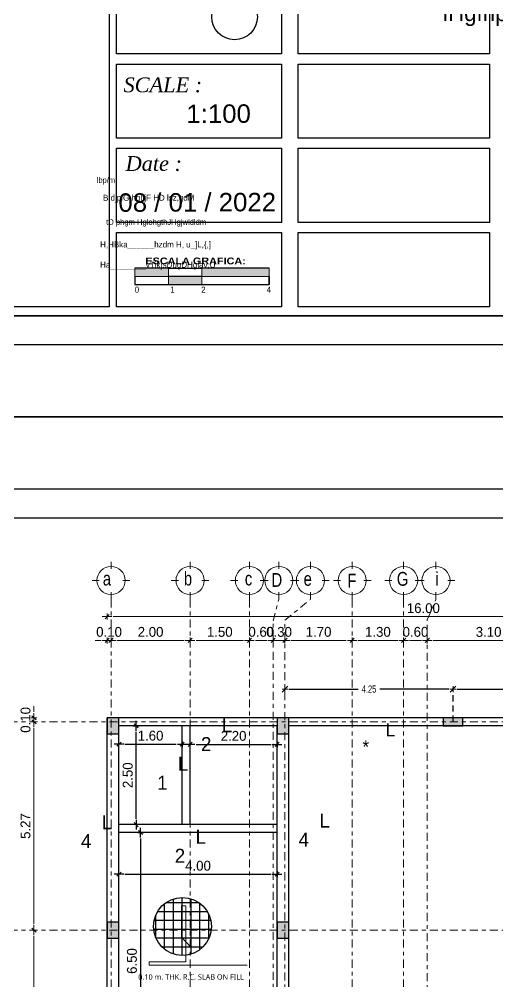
# Model space of a CAD drawing. Header units: inches. Extents: x -1583 to -1389, y -6910 to -6586.
# Drawn here: x -1455.17 to -1443.06, y -6708.65 to -6684.29 of the extents above; entities that cross this region are included whole.
import ezdxf
from ezdxf.enums import TextEntityAlignment as Align

# ---------------------------------------------------------------- set-up
doc = ezdxf.new("R2010")
doc.units = ezdxf.units.IN
doc.header["$MEASUREMENT"] = 0
for name, pattern in [('CENTERX2', [101.6, 63.5, -12.7, 12.7, -12.7]), ('DASHDOTX2', [50.8, 25.4, -12.7, 0, -12.7]), ('HIDDEN2', [4.7625, 3.175, -1.5875])]:
    doc.linetypes.add(name, pattern=pattern)
for name, color, linetype in [('1MUROS', 10, 'Continuous'), ('4', 2, 'Continuous'), ('Axsis', 8, 'CENTERX2'), ('const.line', 252, 'Continuous'), ('footing', 5, 'Continuous'), ('MAN', 2, 'Continuous'), ('pieplano', 7, 'Continuous'), ('S_FTNG', 4, 'Continuous'), ('SAGR Frame', 251, 'Continuous'), ('U-r-p', 7, 'Continuous'), ('xyz', 93, 'Continuous'), ('Zonas', 5, 'Continuous')]:
    doc.layers.add(name, color=color, linetype=linetype)
for name, color, linetype, lineweight in [('COLUMNS', 3, 'Continuous', 30), ('dim', 30, 'Continuous', 20), ('dime', 240, 'Continuous', 13), ('ejes', 134, 'Continuous', 15), ('F DIM IN', 147, 'Continuous', 5), ('led', 150, 'Continuous', 0), ('st', 41, 'Continuous', 15), ('text', 91, 'Continuous', 18), ('wall', 7, 'Continuous', 30), ('ابعاد', 52, 'Continuous', 9)]:
    doc.layers.add(name, color=color, linetype=linetype, lineweight=lineweight)
doc.styles.add('A1', font='xarb.shx')
doc.styles.add('Arch_Text_E', font='arial.ttf', dxfattribs={"height": 0.2})
doc.styles.add('ARIAL', font='arialbd.ttf', dxfattribs={"width": 0.8, "height": 500})
doc.styles.add('AX', font='xarab.shx', dxfattribs={"height": 0.12})
doc.styles.add('BB', font='l_10646.ttf')
doc.styles.add('DIM', font='xarab.shx', dxfattribs={"width": 0.8})
doc.styles.add('KARINA', font='', dxfattribs={"height": 0.5})
doc.styles.add('SOSA', font='sosa.shx')
doc.styles.get("Standard").update_dxf_attribs({"font": 'sosa.shx'})
doc.styles.add('XARAB', font='xarb.shx')
doc.styles.get('KARINA').set_extended_font_data('Arial Black')
doc.dimstyles.new('DIM-50', dxfattribs={"dimtxt": 0.25, "dimasz": 0.15, "dimexe": 0, "dimexo": 0, "dimgap": 0.05, "dimtad": 1, "dimzin": 0, "dimdsep": 46, "dimtxsty": 'SOSA', "dimblk1": 'DIM-TICK', "dimblk2": 'DIM-TICK', "dimsah": 1, "dimcen": 1, "dimse1": 1, "dimse2": 1, "dimclrd": 251, "dimclrt": 4, "dimadec": 0, "dimazin": 0, "dimtfac": 1.5, "dimtix": 1, "dimtmove": 0, "dimatfit": 0, "dimldrblk": 'DIM-TICK', "dimfxl": 1, "dimtolj": 1, "dimtzin": 0, "dimarcsym": 0})
doc.dimstyles.new('DIM3', dxfattribs={"dimtxt": 0.18, "dimasz": 0.1, "dimexe": 0.18, "dimexo": 0.3, "dimgap": 0.07, "dimtad": 0, "dimzin": 0, "dimdsep": 46, "dimtxsty": 'DIM', "dimblk1": 'e', "dimblk2": 'e', "dimsah": 1, "dimcen": 0.09, "dimdle": 0.15, "dimse1": 1, "dimse2": 1, "dimclrd": 47, "dimclrt": 3, "dimadec": 0, "dimazin": 0, "dimtfac": 1, "dimtofl": 0, "dimtmove": 2, "dimatfit": 3, "dimldrblk": 'e', "dimfxl": 1, "dimtolj": 1, "dimtzin": 0, "dimarcsym": 0})

# ---------------------------------------------------------------- blocks, each defined once
blk = doc.blocks.new('kalesh')
at = {"layer": 'SAGR Frame', "linetype": 'ByBlock', "true_color": 0xfeeab9}
h = blk.add_hatch(color=254, dxfattribs=at)
h.paths.add_polyline_path([(3952.995, 561.647), (3952.995, 561.771), (3952.477, 561.771), (3952.477, 561.647)])
h.paths.add_polyline_path([(3953.512, 561.523), (3953.512, 561.647), (3952.995, 561.647), (3952.995, 561.523)])
h.paths.add_polyline_path([(3954.548, 561.647), (3954.548, 561.771), (3953.512, 561.771), (3953.512, 561.647)])
at = {"layer": '4', "lineweight": -2}
for p, q in [((3952.995, 561.771), (3953.512, 561.771)), ((3952.477, 561.647), (3952.477, 561.523)), ((3952.477, 561.523), (3952.995, 561.523)), ((3953.512, 561.647), (3952.995, 561.647)), ((3952.995, 561.523), (3953.512, 561.523)), ((3953.512, 561.523), (3954.548, 561.523)), ((3954.548, 561.647), (3954.548, 561.523)), ((3954.548, 561.523), (3954.548, 561.647))]:
    blk.add_line(p, q, dxfattribs=at)
at = {"layer": 'const.line'}
blk.add_circle((3954.015, 565.646), 0.352, dxfattribs=at)
at = {"layer": 'Defpoints'}
blk.add_lwpolyline([(3940.958, 559.483), (3987.589, 559.483), (3987.589, 592.346), (3940.958, 592.346)], close=True, dxfattribs=at)
at = {"layer": 'led', "linetype": 'ByBlock'}
for p, q in [((3952.477, 561.771), (3952.477, 561.647)), ((3952.995, 561.647), (3952.995, 561.771)), ((3953.512, 561.771), (3953.512, 561.647)), ((3954.548, 561.647), (3954.548, 561.771)), ((3952.477, 561.647), (3952.995, 561.647)), ((3952.995, 561.647), (3952.995, 561.523)), ((3953.512, 561.647), (3954.548, 561.647)), ((3953.512, 561.523), (3953.512, 561.647))]:
    blk.add_line(p, q, dxfattribs=at)
at = {"layer": 'xyz', "ltscale": 0.2}
for p, q in [((3943.179, 591.236), (3984.813, 591.236)), ((3943.253, 590.788), (3984.887, 590.788)), ((3984.813, 561.037), (3943.179, 561.037)), ((3984.813, 560.593), (3943.179, 560.593))]:
    blk.add_line(p, q, dxfattribs=at)
for points in [[(3949.622, 566.218), (3952.085, 566.218), (3952.085, 561.178), (3949.622, 561.178)], [(3952.198, 566.218), (3954.74, 566.218), (3954.74, 565.074), (3952.198, 565.074)], [(3954.995, 566.218), (3957.941, 566.218), (3957.941, 565.074), (3954.995, 565.074)], [(3952.198, 564.919), (3954.74, 564.919), (3954.74, 563.776), (3952.198, 563.776)], [(3954.995, 564.919), (3957.941, 564.919), (3957.941, 563.776), (3954.995, 563.776)], [(3952.198, 563.621), (3954.74, 563.621), (3954.74, 562.477), (3952.198, 562.477)], [(3954.995, 563.621), (3957.941, 563.621), (3957.941, 562.477), (3954.995, 562.477)], [(3952.198, 562.322), (3954.74, 562.322), (3954.74, 561.178), (3952.198, 561.178)], [(3954.995, 562.322), (3957.941, 562.322), (3957.941, 561.178), (3954.995, 561.178)]]:
    blk.add_lwpolyline(points, close=True, dxfattribs=at)
for points in [[(3983.966, 561.038), (3943.146, 561.038)], [(3943.179, 561.037), (3984.846, 561.038)]]:
    blk.add_lwpolyline(points, dxfattribs=at)
at = {"layer": 'Zonas', "color": 5}
for p, q in [((3952.995, 561.771), (3952.477, 561.771)), ((3954.548, 561.771), (3953.512, 561.771))]:
    blk.add_line(p, q, dxfattribs=at)
at = {"layer": '1MUROS', "lineweight": -2, "style": 'Arch_Text_E'}
for s, height, p in [('1:100', 0.2843, (3953.272, 564.152)), ('08 / 01 / 2022', 0.28434, (3952.225, 562.784))]:
    blk.add_text(s, height=height, rotation=0.2258, dxfattribs=at).set_placement(p, align=Align.MIDDLE_LEFT)
at = {"layer": 'MAN', "style": 'KARINA'}
blk.add_text('ESCALA GRAFICA:', height=0.10426, dxfattribs=at).set_placement((3952.641, 561.833))
at = {"layer": 'pieplano', "ltscale": 0.01}
for s, p in [('0', (3952.477, 561.397)), ('1', (3953.024, 561.397)), ('2', (3953.5, 561.397)), ('4', (3954.509, 561.397))]:
    blk.add_text(s, height=0.0912, dxfattribs=at).set_placement(p)
at = {"layer": 'text', "color": 0, "lineweight": -3, "style": 'XARAB'}
for s, height, p in [('lbp/m', 0.0859, (3951.892, 563.088)), (' B djplG hgl:jF HD lsz,gdM  ', 0.09199, (3951.954, 562.813)), (' tD phgm HglohgthJHgjwldldm', 0.08739, (3952.005, 562.441)), ('H,HBka______hzdm H, u_]L,{,]', 0.09199, (3951.943, 562.093)), ('Ha________vTik]sDugDHglav,U', 0.09199, (3951.943, 561.78))]:
    blk.add_text(s, height=height, dxfattribs=at).set_placement(p)
at = {"layer": 'wall', "style": 'A1'}
blk.add_text('أHgfhpm ', height=0.256, dxfattribs=at).set_placement((3957.215, 565.58, -0.351))
at = {"layer": 'wall', "color": 5, "linetype": 'ByBlock', "char_height": 0.22751, "width": 4.59374, "attachment_point": 1}
for s, insert in [('{\\fBookman Old Style|b0|i1|c0|p26;\\C7;SCALE :}', (3952.304, 564.712)), ('{\\fBookman Old Style|b0|i1|c0|p26;\\C7;Date :}', (3952.336, 563.5, 1.6))]:
    blk.add_mtext(s, dxfattribs=dict(at, insert=insert))
blk = doc.blocks.new('44545')
at = {"layer": 'COLUMNS'}
h = blk.add_hatch(color=1, dxfattribs=at)
h.set_gradient(color1=(0, 255, 0), color2=(0, 77, 0), rotation=45, centered=1, one_color=1, tint=0.15, name='INVCYLINDER')
h.paths.add_polyline_path([(764585.932, 2210446.337), (764585.632, 2210446.337), (764585.632, 2210445.937), (764585.932, 2210445.937)])
h = blk.add_hatch(color=1, dxfattribs=at)
h.set_gradient(color1=(0, 255, 0), color2=(0, 77, 0), rotation=45, centered=1, one_color=1, tint=0.15, name='INVCYLINDER')
h.paths.add_polyline_path([(764590.232, 2210446.337), (764589.932, 2210446.337), (764589.932, 2210445.937), (764590.232, 2210445.937)])
h = blk.add_hatch(color=1, dxfattribs=at)
h.set_gradient(color1=(0, 255, 0), color2=(0, 77, 0), rotation=45, centered=1, one_color=1, tint=0.15, name='INVCYLINDER')
h.paths.add_polyline_path([(764585.932, 2210441.167), (764585.632, 2210441.167), (764585.632, 2210440.767), (764585.932, 2210440.767)])
h = blk.add_hatch(color=1, dxfattribs=at)
h.set_gradient(color1=(0, 255, 0), color2=(0, 77, 0), rotation=45, centered=1, one_color=1, tint=0.15, name='INVCYLINDER')
h.paths.add_polyline_path([(764590.232, 2210441.167), (764589.932, 2210441.167), (764589.932, 2210440.767), (764590.232, 2210440.767)])
at = {"layer": 'COLUMNS', "color": 3}
for points in [[(764585.932, 2210446.337), (764585.632, 2210446.337), (764585.632, 2210445.937), (764585.932, 2210445.937)], [(764590.232, 2210446.337), (764589.932, 2210446.337), (764589.932, 2210445.937), (764590.232, 2210445.937)], [(764585.932, 2210441.167), (764585.632, 2210441.167), (764585.632, 2210440.767), (764585.932, 2210440.767)], [(764590.232, 2210441.167), (764589.932, 2210441.167), (764589.932, 2210440.767), (764590.232, 2210440.767)]]:
    blk.add_lwpolyline(points, close=True, dxfattribs=at)
blk = doc.blocks.new('1215447849')
at = {"layer": 'F DIM IN', "color": 0}
for p, q in [((2873.41, -5903.636), (2873.41, -5903.456)), ((2873.114, -5903.932), (2872.934, -5903.932)), ((2873.706, -5903.932), (2873.886, -5903.932)), ((2873.41, -5904.228), (2873.41, -5904.408))]:
    blk.add_line(p, q, dxfattribs=at)
blk.add_circle((2873.41, -5903.932), 0.356, dxfattribs=at)
blk = doc.blocks.new('DIM-TICK')
for p, q in [((-0.82, 0), (0.82, 0)), ((-0.35, -0.35), (0.35, 0.35)), ((0, 0.5), (0, -0.5))]:
    blk.add_line(p, q)
blk = doc.blocks.new('*D11')
at = {"layer": 'Defpoints', "color": 0, "transparency": 16777216}
for p in [(-1797.52, -6597.133), (-1797.62, -6599.095), (-1797.52, -6599.095)]:
    blk.add_point(p, dxfattribs=at)
at = {"layer": 'dime', "color": 251, "lineweight": -2, "transparency": 16777216}
for p, q in [((-1797.77, -6597.133), (-1797.92, -6597.133)), ((-1797.62, -6597.133), (-1797.52, -6597.133)), ((-1797.37, -6597.133), (-1797.22, -6597.133))]:
    blk.add_line(p, q, dxfattribs=at)
at = {"layer": 'dime', "color": 251, "lineweight": -2, "transparency": 16777216, "xscale": 0.15, "yscale": 0.15, "zscale": 0.15}
blk.add_blockref('DIM-TICK', (-1797.62, -6597.133), dxfattribs=at)
at = {"layer": 'dime', "color": 251, "lineweight": -2, "transparency": 16777216, "xscale": 0.15, "yscale": 0.15, "zscale": 0.15, "rotation": 180}
blk.add_blockref('DIM-TICK', (-1797.52, -6597.133), dxfattribs=at)
at = {"layer": 'dime', "color": 4, "transparency": 16777216, "insert": (-1797.57, -6596.92), "char_height": 0.25, "attachment_point": 5, "style": 'SOSA'}
blk.add_mtext('\\A1;0.10', dxfattribs=at)
blk = doc.blocks.new('*D12')
at = {"layer": 'Defpoints', "color": 0, "transparency": 16777216}
for p in [(-1795.52, -6597.133), (-1795.52, -6597.381), (-1797.52, -6599.095)]:
    blk.add_point(p, dxfattribs=at)
at = {"layer": 'dime', "color": 251, "lineweight": -2, "transparency": 16777216}
blk.add_line((-1797.37, -6597.133), (-1795.67, -6597.133), dxfattribs=at)
at = {"layer": 'dime', "color": 251, "lineweight": -2, "transparency": 16777216, "xscale": 0.15, "yscale": 0.15, "zscale": 0.15, "rotation": 180}
blk.add_blockref('DIM-TICK', (-1797.52, -6597.133), dxfattribs=at)
at = {"layer": 'dime', "color": 251, "lineweight": -2, "transparency": 16777216, "xscale": 0.15, "yscale": 0.15, "zscale": 0.15}
blk.add_blockref('DIM-TICK', (-1795.52, -6597.133), dxfattribs=at)
at = {"layer": 'dime', "color": 4, "transparency": 16777216, "insert": (-1796.52, -6596.92), "char_height": 0.25, "attachment_point": 5, "style": 'SOSA'}
blk.add_mtext('\\A1;2.00', dxfattribs=at)
blk = doc.blocks.new('*D13')
at = {"layer": 'Defpoints', "color": 0, "transparency": 16777216}
for p in [(-1794.02, -6597.133), (-1794.02, -6597.334), (-1795.52, -6597.381)]:
    blk.add_point(p, dxfattribs=at)
at = {"layer": 'dime', "color": 251, "lineweight": -2, "transparency": 16777216}
blk.add_line((-1795.37, -6597.133), (-1794.17, -6597.133), dxfattribs=at)
at = {"layer": 'dime', "color": 251, "lineweight": -2, "transparency": 16777216, "xscale": 0.15, "yscale": 0.15, "zscale": 0.15, "rotation": 180}
blk.add_blockref('DIM-TICK', (-1795.52, -6597.133), dxfattribs=at)
at = {"layer": 'dime', "color": 251, "lineweight": -2, "transparency": 16777216, "xscale": 0.15, "yscale": 0.15, "zscale": 0.15}
blk.add_blockref('DIM-TICK', (-1794.02, -6597.133), dxfattribs=at)
at = {"layer": 'dime', "color": 4, "transparency": 16777216, "insert": (-1794.77, -6596.92), "char_height": 0.25, "attachment_point": 5, "style": 'SOSA'}
blk.add_mtext('\\A1;1.50', dxfattribs=at)
blk = doc.blocks.new('*D14')
at = {"layer": 'Defpoints', "color": 0, "transparency": 16777216}
for p in [(-1794.02, -6597.334), (-1793.42, -6597.133), (-1793.42, -6597.653)]:
    blk.add_point(p, dxfattribs=at)
at = {"layer": 'dime', "color": 251, "lineweight": -2, "transparency": 16777216}
blk.add_line((-1793.87, -6597.133), (-1793.57, -6597.133), dxfattribs=at)
at = {"layer": 'dime', "color": 251, "lineweight": -2, "transparency": 16777216, "xscale": 0.15, "yscale": 0.15, "zscale": 0.15, "rotation": 180}
blk.add_blockref('DIM-TICK', (-1794.02, -6597.133), dxfattribs=at)
at = {"layer": 'dime', "color": 251, "lineweight": -2, "transparency": 16777216, "xscale": 0.15, "yscale": 0.15, "zscale": 0.15}
blk.add_blockref('DIM-TICK', (-1793.42, -6597.133), dxfattribs=at)
at = {"layer": 'dime', "color": 4, "transparency": 16777216, "insert": (-1793.72, -6596.919), "char_height": 0.25, "attachment_point": 5, "style": 'SOSA'}
blk.add_mtext('\\A1;0.60', dxfattribs=at)
blk = doc.blocks.new('*D15')
at = {"layer": 'Defpoints', "color": 0, "transparency": 16777216}
for p in [(-1793.12, -6597.133), (-1793.42, -6597.653), (-1793.12, -6597.633)]:
    blk.add_point(p, dxfattribs=at)
at = {"layer": 'dime', "color": 251, "lineweight": -2, "transparency": 16777216}
for p, q in [((-1793.57, -6597.133), (-1793.72, -6597.133)), ((-1793.42, -6597.133), (-1793.12, -6597.133)), ((-1792.97, -6597.133), (-1792.82, -6597.133))]:
    blk.add_line(p, q, dxfattribs=at)
at = {"layer": 'dime', "color": 251, "lineweight": -2, "transparency": 16777216, "xscale": 0.15, "yscale": 0.15, "zscale": 0.15}
blk.add_blockref('DIM-TICK', (-1793.42, -6597.133), dxfattribs=at)
at = {"layer": 'dime', "color": 251, "lineweight": -2, "transparency": 16777216, "xscale": 0.15, "yscale": 0.15, "zscale": 0.15, "rotation": 180}
blk.add_blockref('DIM-TICK', (-1793.12, -6597.133), dxfattribs=at)
at = {"layer": 'dime', "color": 4, "transparency": 16777216, "insert": (-1793.27, -6596.92), "char_height": 0.25, "attachment_point": 5, "style": 'SOSA'}
blk.add_mtext('\\A1;0.30', dxfattribs=at)
blk = doc.blocks.new('*D16')
at = {"layer": 'Defpoints', "color": 0, "transparency": 16777216}
for p in [(-1791.42, -6597.133), (-1793.12, -6597.633), (-1791.42, -6597.665)]:
    blk.add_point(p, dxfattribs=at)
at = {"layer": 'dime', "color": 251, "lineweight": -2, "transparency": 16777216}
blk.add_line((-1792.97, -6597.133), (-1791.57, -6597.133), dxfattribs=at)
at = {"layer": 'dime', "color": 251, "lineweight": -2, "transparency": 16777216, "xscale": 0.15, "yscale": 0.15, "zscale": 0.15, "rotation": 180}
blk.add_blockref('DIM-TICK', (-1793.12, -6597.133), dxfattribs=at)
at = {"layer": 'dime', "color": 251, "lineweight": -2, "transparency": 16777216, "xscale": 0.15, "yscale": 0.15, "zscale": 0.15}
blk.add_blockref('DIM-TICK', (-1791.42, -6597.133), dxfattribs=at)
at = {"layer": 'dime', "color": 4, "transparency": 16777216, "insert": (-1792.27, -6596.919), "char_height": 0.25, "attachment_point": 5, "style": 'SOSA'}
blk.add_mtext('\\A1;1.70', dxfattribs=at)
blk = doc.blocks.new('*D17')
at = {"layer": 'Defpoints', "color": 0, "transparency": 16777216}
for p in [(-1790.12, -6597.133), (-1791.42, -6597.665), (-1790.12, -6597.656)]:
    blk.add_point(p, dxfattribs=at)
at = {"layer": 'dime', "color": 251, "lineweight": -2, "transparency": 16777216}
blk.add_line((-1791.27, -6597.133), (-1790.27, -6597.133), dxfattribs=at)
at = {"layer": 'dime', "color": 251, "lineweight": -2, "transparency": 16777216, "xscale": 0.15, "yscale": 0.15, "zscale": 0.15, "rotation": 180}
blk.add_blockref('DIM-TICK', (-1791.42, -6597.133), dxfattribs=at)
at = {"layer": 'dime', "color": 251, "lineweight": -2, "transparency": 16777216, "xscale": 0.15, "yscale": 0.15, "zscale": 0.15}
blk.add_blockref('DIM-TICK', (-1790.12, -6597.133), dxfattribs=at)
at = {"layer": 'dime', "color": 4, "transparency": 16777216, "insert": (-1790.77, -6596.92), "char_height": 0.25, "attachment_point": 5, "style": 'SOSA'}
blk.add_mtext('\\A1;1.30', dxfattribs=at)
blk = doc.blocks.new('*D18')
at = {"layer": 'Defpoints', "color": 0, "transparency": 16777216}
for p in [(-1789.52, -6597.133), (-1790.12, -6597.656), (-1789.52, -6597.656)]:
    blk.add_point(p, dxfattribs=at)
at = {"layer": 'dime', "color": 251, "lineweight": -2, "transparency": 16777216}
blk.add_line((-1789.97, -6597.133), (-1789.67, -6597.133), dxfattribs=at)
at = {"layer": 'dime', "color": 251, "lineweight": -2, "transparency": 16777216, "xscale": 0.15, "yscale": 0.15, "zscale": 0.15, "rotation": 180}
blk.add_blockref('DIM-TICK', (-1790.12, -6597.133), dxfattribs=at)
at = {"layer": 'dime', "color": 251, "lineweight": -2, "transparency": 16777216, "xscale": 0.15, "yscale": 0.15, "zscale": 0.15}
blk.add_blockref('DIM-TICK', (-1789.52, -6597.133), dxfattribs=at)
at = {"layer": 'dime', "color": 4, "transparency": 16777216, "insert": (-1789.82, -6596.919), "char_height": 0.25, "attachment_point": 5, "style": 'SOSA'}
blk.add_mtext('\\A1;0.60', dxfattribs=at)
blk = doc.blocks.new('*D19')
at = {"layer": 'Defpoints', "color": 0, "transparency": 16777216}
for p in [(-1786.42, -6597.133), (-1786.42, -6597.476), (-1789.52, -6597.656)]:
    blk.add_point(p, dxfattribs=at)
at = {"layer": 'dime', "color": 251, "lineweight": -2, "transparency": 16777216}
blk.add_line((-1789.37, -6597.133), (-1786.57, -6597.133), dxfattribs=at)
at = {"layer": 'dime', "color": 251, "lineweight": -2, "transparency": 16777216, "xscale": 0.15, "yscale": 0.15, "zscale": 0.15, "rotation": 180}
blk.add_blockref('DIM-TICK', (-1789.52, -6597.133), dxfattribs=at)
at = {"layer": 'dime', "color": 251, "lineweight": -2, "transparency": 16777216, "xscale": 0.15, "yscale": 0.15, "zscale": 0.15}
blk.add_blockref('DIM-TICK', (-1786.42, -6597.133), dxfattribs=at)
at = {"layer": 'dime', "color": 4, "transparency": 16777216, "insert": (-1787.97, -6596.92), "char_height": 0.25, "attachment_point": 5, "style": 'SOSA'}
blk.add_mtext('\\A1;3.10', dxfattribs=at)
blk = doc.blocks.new('*D23')
at = {"layer": 'Defpoints', "color": 0, "transparency": 16777216}
for p in [(-1781.62, -6596.532), (-1797.62, -6599.095), (-1781.62, -6621.495)]:
    blk.add_point(p, dxfattribs=at)
at = {"layer": 'dime', "color": 251, "lineweight": -2, "transparency": 16777216}
blk.add_line((-1797.47, -6596.532), (-1781.77, -6596.532), dxfattribs=at)
at = {"layer": 'dime', "color": 251, "lineweight": -2, "transparency": 16777216, "xscale": 0.15, "yscale": 0.15, "zscale": 0.15, "rotation": 180}
blk.add_blockref('DIM-TICK', (-1797.62, -6596.532), dxfattribs=at)
at = {"layer": 'dime', "color": 251, "lineweight": -2, "transparency": 16777216, "xscale": 0.15, "yscale": 0.15, "zscale": 0.15}
blk.add_blockref('DIM-TICK', (-1781.62, -6596.532), dxfattribs=at)
at = {"layer": 'dime', "color": 4, "transparency": 16777216, "insert": (-1789.62, -6596.319), "char_height": 0.25, "attachment_point": 5, "style": 'SOSA'}
blk.add_mtext('\\A1;16.00', dxfattribs=at)
blk = doc.blocks.new('*D24')
at = {"layer": 'Defpoints', "color": 0, "transparency": 16777216}
for p in [(-1799.469, -6599.195), (-1797.62, -6599.095), (-1797.62, -6599.195)]:
    blk.add_point(p, dxfattribs=at)
at = {"layer": 'dime', "color": 251, "lineweight": -2, "transparency": 16777216}
for p, q in [((-1799.469, -6598.945), (-1799.469, -6598.795)), ((-1799.469, -6599.095), (-1799.469, -6599.195)), ((-1799.469, -6599.345), (-1799.469, -6599.495))]:
    blk.add_line(p, q, dxfattribs=at)
at = {"layer": 'dime', "color": 251, "lineweight": -2, "transparency": 16777216, "xscale": 0.15, "yscale": 0.15, "zscale": 0.15}
for p, rotation in [((-1799.469, -6599.095), 270), ((-1799.469, -6599.195), 90)]:
    blk.add_blockref('DIM-TICK', p, dxfattribs=dict(at, rotation=rotation))
at = {"layer": 'dime', "color": 4, "transparency": 16777216, "insert": (-1799.682, -6599.145), "char_height": 0.25, "attachment_point": 5, "rotation": 90, "style": 'SOSA'}
blk.add_mtext('\\A1;0.10', dxfattribs=at)
blk = doc.blocks.new('*D25')
at = {"layer": 'Defpoints', "color": 0, "transparency": 16777216}
for p in [(-1797.62, -6599.195), (-1799.469, -6604.465), (-1799.362, -6604.465)]:
    blk.add_point(p, dxfattribs=at)
at = {"layer": 'dime', "color": 251, "lineweight": -2, "transparency": 16777216}
blk.add_line((-1799.469, -6599.345), (-1799.469, -6604.315), dxfattribs=at)
at = {"layer": 'dime', "color": 251, "lineweight": -2, "transparency": 16777216, "xscale": 0.15, "yscale": 0.15, "zscale": 0.15}
for p, rotation in [((-1799.469, -6599.195), 90), ((-1799.469, -6604.465), 270)]:
    blk.add_blockref('DIM-TICK', p, dxfattribs=dict(at, rotation=rotation))
at = {"layer": 'dime', "color": 4, "transparency": 16777216, "insert": (-1799.683, -6601.83), "char_height": 0.25, "attachment_point": 5, "rotation": 90, "style": 'SOSA'}
blk.add_mtext('\\A1;5.27', dxfattribs=at)
blk = doc.blocks.new('*D26')
at = {"layer": 'Defpoints', "color": 0, "transparency": 16777216}
for p in [(-1799.362, -6604.465), (-1799.469, -6608.695), (-1799.331, -6608.695)]:
    blk.add_point(p, dxfattribs=at)
at = {"layer": 'dime', "color": 251, "lineweight": -2, "transparency": 16777216}
blk.add_line((-1799.469, -6604.615), (-1799.469, -6608.545), dxfattribs=at)
at = {"layer": 'dime', "color": 251, "lineweight": -2, "transparency": 16777216, "xscale": 0.15, "yscale": 0.15, "zscale": 0.15}
for p, rotation in [((-1799.469, -6604.465), 90), ((-1799.469, -6608.695), 270)]:
    blk.add_blockref('DIM-TICK', p, dxfattribs=dict(at, rotation=rotation))
at = {"layer": 'dime', "color": 4, "transparency": 16777216, "insert": (-1799.682, -6606.58), "char_height": 0.25, "attachment_point": 5, "rotation": 90, "style": 'SOSA'}
blk.add_mtext('\\A1;4.23', dxfattribs=at)
blk = doc.blocks.new('*D38')
at = {"layer": 'Defpoints', "color": 0, "transparency": 16777216}
for p in [(-1800.434, -6599.095), (-1797.62, -6599.095), (-1797.62, -6629.095)]:
    blk.add_point(p, dxfattribs=at)
at = {"layer": 'dime', "color": 251, "lineweight": -2, "transparency": 16777216}
blk.add_line((-1800.434, -6628.945), (-1800.434, -6599.245), dxfattribs=at)
at = {"layer": 'dime', "color": 251, "lineweight": -2, "transparency": 16777216, "xscale": 0.15, "yscale": 0.15, "zscale": 0.15}
for p, rotation in [((-1800.434, -6599.095), 90), ((-1800.434, -6629.095), 270)]:
    blk.add_blockref('DIM-TICK', p, dxfattribs=dict(at, rotation=rotation))
at = {"layer": 'dime', "color": 4, "transparency": 16777216, "insert": (-1800.648, -6614.095), "char_height": 0.25, "attachment_point": 5, "rotation": 90, "style": 'SOSA'}
blk.add_mtext('\\A1;30.00', dxfattribs=at)
blk = doc.blocks.new('*D64')
at = {"layer": 'Defpoints', "color": 0, "transparency": 16777216}
for p in [(-1793.02, -6599.095), (-1780.225, -6599.195), (-1778.948, -6599.095)]:
    blk.add_point(p, dxfattribs=at)
at = {"layer": 'dime', "color": 251, "lineweight": -2, "transparency": 16777216}
for p, q in [((-1778.948, -6598.945), (-1778.948, -6598.795)), ((-1778.948, -6599.195), (-1778.948, -6599.095)), ((-1778.948, -6599.345), (-1778.948, -6599.495))]:
    blk.add_line(p, q, dxfattribs=at)
at = {"layer": 'dime', "color": 251, "lineweight": -2, "transparency": 16777216, "xscale": 0.15, "yscale": 0.15, "zscale": 0.15}
for p, rotation in [((-1778.948, -6599.095), 270), ((-1778.948, -6599.195), 90)]:
    blk.add_blockref('DIM-TICK', p, dxfattribs=dict(at, rotation=rotation))
at = {"layer": 'dime', "color": 4, "transparency": 16777216, "insert": (-1779.161, -6599.145), "char_height": 0.25, "attachment_point": 5, "rotation": 90, "style": 'SOSA'}
blk.add_mtext('\\A1;0.10', dxfattribs=at)
blk = doc.blocks.new('*D65')
at = {"layer": 'Defpoints', "color": 0, "transparency": 16777216}
for p in [(-1793.02, -6599.095), (-1793.02, -6629.095), (-1778.535, -6629.095)]:
    blk.add_point(p, dxfattribs=at)
at = {"layer": 'dime', "color": 251, "lineweight": -2, "transparency": 16777216}
blk.add_line((-1778.535, -6599.245), (-1778.535, -6628.945), dxfattribs=at)
at = {"layer": 'dime', "color": 251, "lineweight": -2, "transparency": 16777216, "xscale": 0.15, "yscale": 0.15, "zscale": 0.15}
for p, rotation in [((-1778.535, -6599.095), 90), ((-1778.535, -6629.095), 270)]:
    blk.add_blockref('DIM-TICK', p, dxfattribs=dict(at, rotation=rotation))
at = {"layer": 'dime', "color": 4, "transparency": 16777216, "insert": (-1778.749, -6614.095), "char_height": 0.25, "attachment_point": 5, "rotation": 90, "style": 'SOSA'}
blk.add_mtext('\\A1;30.00', dxfattribs=at)
blk = doc.blocks.new('d')
at = {"layer": 'ابعاد'}
for p, q in [((128.6, -15.46), (127.1, -16.96)), ((128.6, -16.21), (127.1, -16.21)), ((127.85, -15.46), (127.85, -16.96))]:
    blk.add_line(p, q, dxfattribs=at)
blk = doc.blocks.new('e')
at = {"layer": 'ابعاد'}
blk.add_blockref('d', (-127.85, 16.21), dxfattribs=at)
blk = doc.blocks.new('*D234')
at = {"layer": 'Defpoints', "color": 0, "transparency": 16777216}
for p in [(-1448.444, -6701.242), (-1448.444, -6701.284), (-1444.194, -6701.21)]:
    blk.add_point(p, dxfattribs=at)
at = {"layer": 'dime', "color": 47, "lineweight": -2, "transparency": 16777216}
for p, q in [((-1448.344, -6701.242), (-1446.594, -6701.242)), ((-1444.294, -6701.242), (-1446.043, -6701.242))]:
    blk.add_line(p, q, dxfattribs=at)
at = {"layer": 'dime', "color": 47, "lineweight": -2, "transparency": 16777216, "xscale": 0.1, "yscale": 0.1, "zscale": 0.1, "rotation": 180}
blk.add_blockref('e', (-1448.444, -6701.242), dxfattribs=at)
at = {"layer": 'dime', "color": 47, "lineweight": -2, "transparency": 16777216, "xscale": 0.1, "yscale": 0.1, "zscale": 0.1}
blk.add_blockref('e', (-1444.194, -6701.242), dxfattribs=at)
at = {"layer": 'dime', "color": 3, "transparency": 16777216, "insert": (-1446.319, -6701.242), "char_height": 0.18, "attachment_point": 5, "style": 'DIM'}
blk.add_mtext('\\A1;4.25', dxfattribs=at)
blk = doc.blocks.new('*D235')
at = {"layer": 'Defpoints', "color": 0, "transparency": 16777216}
for p in [(-1439.944, -6701.242), (-1444.194, -6701.64), (-1439.944, -6701.64)]:
    blk.add_point(p, dxfattribs=at)
at = {"layer": 'dime', "color": 47, "lineweight": -2, "transparency": 16777216}
for p, q in [((-1444.094, -6701.242), (-1442.344, -6701.242)), ((-1440.044, -6701.242), (-1441.793, -6701.242))]:
    blk.add_line(p, q, dxfattribs=at)
at = {"layer": 'dime', "color": 47, "lineweight": -2, "transparency": 16777216, "xscale": 0.1, "yscale": 0.1, "zscale": 0.1, "rotation": 180}
blk.add_blockref('e', (-1444.194, -6701.242), dxfattribs=at)
at = {"layer": 'dime', "color": 47, "lineweight": -2, "transparency": 16777216, "xscale": 0.1, "yscale": 0.1, "zscale": 0.1}
blk.add_blockref('e', (-1439.944, -6701.242), dxfattribs=at)
at = {"layer": 'dime', "color": 3, "transparency": 16777216, "insert": (-1442.069, -6701.242), "char_height": 0.18, "attachment_point": 5, "style": 'DIM'}
blk.add_mtext('\\A1;4.25', dxfattribs=at)
blk = doc.blocks.new('U-r-p')
at = {"layer": 'U-r-p', "color": 4, "style": 'AX', "flags": 4}
for tag, p, height in [('R', (0.136, 0.205), 0.23), ('1', (-0.318, -0.04), 0.192)]:
    blk.add_attdef(tag, p, '', height=height, dxfattribs=at)
blk = doc.blocks.new('R')
at = {"layer": 'text', "style": 'AX', "flags": 4}
for tag, p in [('25', (-1.194, -0.127)), (';', (-0.574, -0.287))]:
    blk.add_attdef(tag, p, '', height=0.14, dxfattribs=at)
blk = doc.blocks.new('*D323')
at = {"layer": 'Defpoints', "color": 0, "transparency": 16777216}
for p in [(-1452.644, -6702.171), (-1451.044, -6702.171), (-1451.044, -6702.635)]:
    blk.add_point(p, dxfattribs=at)
at = {"layer": 'footing', "color": 251, "lineweight": -2, "transparency": 16777216}
blk.add_line((-1452.494, -6702.635), (-1451.194, -6702.635), dxfattribs=at)
at = {"layer": 'footing', "color": 251, "lineweight": -2, "transparency": 16777216, "xscale": 0.15, "yscale": 0.15, "zscale": 0.15, "rotation": 180}
blk.add_blockref('DIM-TICK', (-1452.644, -6702.635), dxfattribs=at)
at = {"layer": 'footing', "color": 251, "lineweight": -2, "transparency": 16777216, "xscale": 0.15, "yscale": 0.15, "zscale": 0.15}
blk.add_blockref('DIM-TICK', (-1451.044, -6702.635), dxfattribs=at)
at = {"layer": 'footing', "color": 4, "transparency": 16777216, "insert": (-1451.844, -6702.421), "char_height": 0.25, "attachment_point": 5, "style": 'SOSA'}
blk.add_mtext('\\A1;1.60', dxfattribs=at)
blk = doc.blocks.new('*D324')
at = {"layer": 'Defpoints', "color": 0, "transparency": 16777216}
for p in [(-1450.844, -6702.171), (-1448.644, -6702.171), (-1448.644, -6702.641)]:
    blk.add_point(p, dxfattribs=at)
at = {"layer": 'footing', "color": 251, "lineweight": -2, "transparency": 16777216}
blk.add_line((-1450.694, -6702.641), (-1448.794, -6702.641), dxfattribs=at)
at = {"layer": 'footing', "color": 251, "lineweight": -2, "transparency": 16777216, "xscale": 0.15, "yscale": 0.15, "zscale": 0.15, "rotation": 180}
blk.add_blockref('DIM-TICK', (-1450.844, -6702.641), dxfattribs=at)
at = {"layer": 'footing', "color": 251, "lineweight": -2, "transparency": 16777216, "xscale": 0.15, "yscale": 0.15, "zscale": 0.15}
blk.add_blockref('DIM-TICK', (-1448.644, -6702.641), dxfattribs=at)
at = {"layer": 'footing', "color": 4, "transparency": 16777216, "insert": (-1449.744, -6702.427), "char_height": 0.25, "attachment_point": 5, "style": 'SOSA'}
blk.add_mtext('\\A1;2.20', dxfattribs=at)
blk = doc.blocks.new('*D325')
at = {"layer": 'Defpoints', "color": 0, "transparency": 16777216}
for p in [(-1452.644, -6702.171), (-1452.208, -6702.171), (-1452.644, -6704.671)]:
    blk.add_point(p, dxfattribs=at)
at = {"layer": 'footing', "color": 251, "lineweight": -2, "transparency": 16777216}
blk.add_line((-1452.208, -6704.521), (-1452.208, -6702.321), dxfattribs=at)
at = {"layer": 'footing', "color": 251, "lineweight": -2, "transparency": 16777216, "xscale": 0.15, "yscale": 0.15, "zscale": 0.15}
for p, rotation in [((-1452.208, -6702.171), 90), ((-1452.208, -6704.671), 270)]:
    blk.add_blockref('DIM-TICK', p, dxfattribs=dict(at, rotation=rotation))
at = {"layer": 'footing', "color": 4, "transparency": 16777216, "insert": (-1452.421, -6703.421), "char_height": 0.25, "attachment_point": 5, "rotation": 90, "style": 'SOSA'}
blk.add_mtext('\\A1;2.50', dxfattribs=at)
blk = doc.blocks.new('*D326')
at = {"layer": 'Defpoints', "color": 0, "transparency": 16777216}
for p in [(-1452.644, -6704.871), (-1452.644, -6711.371), (-1452.101, -6711.371)]:
    blk.add_point(p, dxfattribs=at)
at = {"layer": 'footing', "color": 251, "lineweight": -2, "transparency": 16777216}
blk.add_line((-1452.101, -6705.021), (-1452.101, -6711.221), dxfattribs=at)
at = {"layer": 'footing', "color": 251, "lineweight": -2, "transparency": 16777216, "xscale": 0.15, "yscale": 0.15, "zscale": 0.15}
for p, rotation in [((-1452.101, -6704.871), 90), ((-1452.101, -6711.371), 270)]:
    blk.add_blockref('DIM-TICK', p, dxfattribs=dict(at, rotation=rotation))
at = {"layer": 'footing', "color": 4, "transparency": 16777216, "insert": (-1452.315, -6708.121), "char_height": 0.25, "attachment_point": 5, "rotation": 90, "style": 'SOSA'}
blk.add_mtext('\\A1;6.50', dxfattribs=at)
blk = doc.blocks.new('*D327')
at = {"layer": 'Defpoints', "color": 0, "transparency": 16777216}
for p in [(-1452.644, -6704.871), (-1448.644, -6704.871), (-1448.644, -6705.922)]:
    blk.add_point(p, dxfattribs=at)
at = {"layer": 'footing', "color": 251, "lineweight": -2, "transparency": 16777216}
blk.add_line((-1452.494, -6705.922), (-1448.794, -6705.922), dxfattribs=at)
at = {"layer": 'footing', "color": 251, "lineweight": -2, "transparency": 16777216, "xscale": 0.15, "yscale": 0.15, "zscale": 0.15, "rotation": 180}
blk.add_blockref('DIM-TICK', (-1452.644, -6705.922), dxfattribs=at)
at = {"layer": 'footing', "color": 251, "lineweight": -2, "transparency": 16777216, "xscale": 0.15, "yscale": 0.15, "zscale": 0.15}
blk.add_blockref('DIM-TICK', (-1448.644, -6705.922), dxfattribs=at)
at = {"layer": 'footing', "color": 4, "transparency": 16777216, "insert": (-1450.644, -6705.712), "char_height": 0.25, "attachment_point": 5, "style": 'SOSA'}
blk.add_mtext('\\A1;4.00', dxfattribs=at)
blk = doc.blocks.new('25698555')
at = {"layer": 'Axsis', "color": 251, "linetype": 'DASHDOTX2', "lineweight": 5, "ltscale": 0.008, "true_color": 0x636466}
for p, q in [((-1797.52, -6596.095), (-1797.52, -6632.095)), ((-1795.52, -6596.095), (-1795.52, -6632.095)), ((-1794.02, -6596.095), (-1794.02, -6632.095)), ((-1791.42, -6596.095), (-1791.42, -6632.095)), ((-1790.12, -6596.095), (-1790.12, -6632.095)), ((-1778.62, -6599.195), (-1800.62, -6599.195)), ((-1778.62, -6604.465), (-1800.62, -6604.465))]:
    blk.add_line(p, q, dxfattribs=at)
for points in [[(-1793.275, -6632.095), (-1793.42, -6631.551), (-1793.42, -6596.639), (-1793.275, -6596.095)], [(-1792.477, -6632.095), (-1793.12, -6631.563), (-1793.12, -6596.626), (-1792.477, -6596.095)], [(-1789.301, -6632.095), (-1789.52, -6631.579), (-1789.52, -6596.611), (-1789.301, -6596.095)]]:
    blk.add_lwpolyline(points, dxfattribs=at)
at = {"layer": 'wall', "color": 116, "true_color": 0x136734}
for p in [(-4670.93, -691.686), (-4668.93, -691.686), (-4667.43, -691.686), (-4666.685, -691.686), (-4665.887, -691.686), (-4664.83, -691.686), (-4663.53, -691.686), (-4662.711, -691.686)]:
    blk.add_blockref('1215447849', p, dxfattribs=at)
at = {"layer": 'ejes', "color": 116, "ltscale": 0.05, "true_color": 0x136734, "char_height": 0.35, "width": 0.37193, "attachment_point": 1, "style": 'ARIAL'}
for s, insert in [('{\\fBankGothic Md BT|b0|i0|c0|p34;b}', (-1795.678, -6595.394)), ('{\\fBankGothic Md BT|b0|i0|c0|p34;i}', (-1789.313, -6595.402)), ('{\\fBankGothic Md BT|b0|i0|c0|p34;a}', (-1797.728, -6595.394)), ('{\\fBankGothic Md BT|b0|i0|c0|p34;c}', (-1794.136, -6595.394)), ('{\\fBankGothic Md BT|b0|i0|c0|p34;D}', (-1793.46, -6595.429)), ('{\\fBankGothic Md BT|b0|i0|c0|p34;e}', (-1792.648, -6595.402)), ('{\\fBankGothic Md BT|b0|i0|c0|p34;F}', (-1791.542, -6595.446)), ('{\\fBankGothic Md BT|b0|i0|c0|p34;G}', (-1790.291, -6595.402))]:
    blk.add_mtext(s, dxfattribs=dict(at, insert=insert))
at = {"layer": 'dime', "color": 1}
for base, p1, p2, picture, middle in [((-1797.52, -6590.427), (-1928.054, -6592.389), (-1797.52, -6592.389), '*D11', (-1797.57, -6596.92)), ((-1781.62, -6596.532), (-1797.62, -6599.095), (-1781.62, -6621.495), '*D23', (-1789.62, -6596.319))]:
    dim = blk.add_linear_dim(base=base, p1=p1, p2=p2, dimstyle='DIM-50', dxfattribs=at)
    dim.commit()
    dim.dimension.update_dxf_attribs({"geometry": picture, "text_midpoint": middle})
for base, p1, p2, picture, middle in [((-1795.52, -6597.133), (-1797.52, -6599.095), (-1795.52, -6597.381), '*D12', (-1796.52, -6596.92)), ((-1794.02, -6597.133), (-1795.52, -6597.381), (-1794.02, -6597.334), '*D13', (-1794.77, -6596.92)), ((-1793.42, -6597.133), (-1794.02, -6597.334), (-1793.42, -6597.653), '*D14', (-1793.72, -6596.919)), ((-1793.12, -6597.133), (-1793.42, -6597.653), (-1793.12, -6597.633), '*D15', (-1793.27, -6596.92)), ((-1791.42, -6597.133), (-1793.12, -6597.633), (-1791.42, -6597.665), '*D16', (-1792.27, -6596.919)), ((-1790.12, -6597.133), (-1791.42, -6597.665), (-1790.12, -6597.656), '*D17', (-1790.77, -6596.92)), ((-1789.52, -6597.133), (-1790.12, -6597.656), (-1789.52, -6597.656), '*D18', (-1789.82, -6596.919)), ((-1786.42, -6597.133), (-1789.52, -6597.656), (-1786.42, -6597.476), '*D19', (-1787.97, -6596.92))]:
    dim = blk.add_linear_dim(base=base, p1=p1, p2=p2, dimstyle='DIM-50', override={"dimtmove": 1}, dxfattribs=at)
    dim.commit()
    dim.dimension.update_dxf_attribs({"geometry": picture, "text_midpoint": middle})
for base, p1, p2, picture, middle in [((-1799.469, -6599.195), (-1797.62, -6599.095), (-1797.62, -6599.195), '*D24', (-1799.682, -6599.145)), ((-1778.535, -6622.389), (-1793.02, -6599.095), (-1923.454, -6622.389), '*D65', (-1778.749, -6614.095)), ((-1800.434, -6599.095), (-1797.62, -6629.095), (-1797.62, -6599.095), '*D38', (-1800.648, -6614.095))]:
    dim = blk.add_linear_dim(base=base, p1=p1, p2=p2, angle=90, dimstyle='DIM-50', dxfattribs=at)
    dim.commit()
    dim.dimension.update_dxf_attribs({"geometry": picture, "text_midpoint": middle})
for base, p1, p2, picture, middle in [((-1778.948, -6599.095), (-1780.225, -6599.195), (-1793.02, -6599.095), '*D64', (-1779.161, -6599.145)), ((-1799.469, -6604.465), (-1797.62, -6599.195), (-1799.362, -6604.465), '*D25', (-1799.683, -6601.83)), ((-1799.469, -6608.695), (-1799.362, -6604.465), (-1799.331, -6608.695), '*D26', (-1799.682, -6606.58))]:
    dim = blk.add_linear_dim(base=base, p1=p1, p2=p2, angle=90, dimstyle='DIM-50', override={"dimtmove": 1}, dxfattribs=at)
    dim.commit()
    dim.dimension.update_dxf_attribs({"geometry": picture, "text_midpoint": middle})

msp = doc.modelspace()

# ---------------------------------------------------------------- hatches: boundary and pattern name
at = {"layer": 'COLUMNS'}
h = msp.add_hatch(color=1, dxfattribs=at)
h.set_gradient(color1=(0, 255, 0), color2=(0, 77, 0), rotation=45, centered=1, one_color=1, tint=0.15, name='INVCYLINDER')
h.paths.add_polyline_path([(-1444.444, -6702.171), (-1443.944, -6702.171), (-1443.944, -6701.971), (-1444.444, -6701.971)])
at = {"layer": 'S_FTNG'}
h = msp.add_hatch(dxfattribs=at)
h.set_pattern_fill('NET', color=4, scale=1.788516, style=0)
h.set_pattern_definition([(0, (-1860.61271, -6392.97976), (0, 0.22356453), []), (90, (-1860.61271, -6392.97976), (-0.22356453, 1e-17), [])])
edge = h.paths.add_edge_path()
edge.add_arc((-1451.037, -6707.246), 0.733, 0, 360)

# ---------------------------------------------------------------- linework, layer by layer
at = {"ltscale": 0.2}
for p, q in [((-1448.344, -6701.971), (-1452.944, -6701.971)), ((-1452.944, -6731.971), (-1452.944, -6701.971)), ((-1448.344, -6711.371), (-1448.344, -6701.971)), ((-1448.644, -6702.171), (-1452.644, -6702.171)), ((-1452.644, -6731.671), (-1452.644, -6702.171)), ((-1451.044, -6704.671), (-1451.044, -6702.171)), ((-1450.844, -6704.671), (-1450.844, -6702.171)), ((-1448.644, -6711.371), (-1448.644, -6702.171)), ((-1448.644, -6704.671), (-1452.644, -6704.671)), ((-1448.644, -6704.871), (-1452.644, -6704.871))]:
    msp.add_line(p, q, dxfattribs=at)
for points in [[(-1436.944, -6724.371), (-1436.944, -6704.971), (-1439.944, -6701.971), (-1448.344, -6701.971)], [(-1437.144, -6724.371), (-1437.144, -6705.054), (-1440.026, -6702.171), (-1448.344, -6702.171)]]:
    msp.add_lwpolyline(points, dxfattribs=at)
at = {"layer": 'Axsis', "color": 251, "linetype": 'HIDDEN2', "ltscale": 0.05, "true_color": 0x636466}
msp.add_line((-1444.194, -6702.071), (-1444.194, -6701.21), dxfattribs=at)
at = {"layer": 'COLUMNS', "color": 3}
msp.add_lwpolyline([(-1443.944, -6702.171), (-1443.944, -6701.971), (-1444.444, -6701.971), (-1444.444, -6702.171)], close=True, dxfattribs=at)
at = {"layer": 'dim'}
msp.add_lwpolyline([(-1450.821, -6707.783), (-1451.059, -6707.517), (-1451.059, -6706.729), (-1450.951, -6706.729), (-1450.951, -6708.143), (-1451.878, -6708.143), (-1451.878, -6708.228), (-1449.399, -6708.228)], dxfattribs=at)
at = {"layer": 'S_FTNG', "color": 1}
msp.add_circle((-1451.037, -6707.246), 0.733, dxfattribs=at)

# ---------------------------------------------------------------- block references
for p, xscale, yscale, zscale in [((-7941.588, -7612.936), 1.641842369206242, 1.641842369206242, 1.641842369206242), ((-7941.588, -7666.893), 1.641842369206234, 1.641842369206234, 1.641842369206234)]:
    msp.add_blockref('kalesh', p, dxfattribs=dict(xscale=xscale, yscale=yscale, zscale=zscale))
at = {"color": 0}
ref = msp.add_blockref('U-r-p', (-1450.215, -6702.672), dxfattribs=dict(at, xscale=2.21425759621052, yscale=2.21425759621052, zscale=2.21425759621052))
ref.add_attrib('U', 'L', (-1450.042, -6702.332), dxfattribs={"layer": 'st', "color": 0, "height": 0.354, "style": 'AX', "flags": 4})
ref.add_attrib('1', '2', (-1450.569, -6702.81), dxfattribs={"layer": 'st', "color": 0, "height": 0.354, "style": 'AX', "flags": 4})
ref = msp.add_blockref('R', (-1444.457, -6701.984), dxfattribs=dict(at, xscale=2.32517705215754, yscale=2.32517705215754, zscale=2.32517705215754))
ref.add_attrib('25', '*', (-1446.485, -6702.865), dxfattribs={"layer": 'text', "color": 0, "height": 0.326, "style": 'AX', "flags": 4})
ref.add_attrib(';', 'L', (-1445.896, -6702.438), dxfattribs={"layer": 'text', "color": 0, "height": 0.326, "style": 'AX', "flags": 4})
ref = msp.add_blockref('U-r-p', (-1451.325, -6703.649), dxfattribs=dict(at, xscale=2.21425759621052, yscale=2.21425759621052, zscale=2.21425759621052))
ref.add_attrib('U', 'L', (-1451.152, -6703.309), dxfattribs={"layer": 'st', "color": 0, "height": 0.354, "style": 'AX', "flags": 4})
ref.add_attrib('1', '1', (-1451.678, -6703.788), dxfattribs={"layer": 'st', "color": 0, "height": 0.354, "style": 'AX', "flags": 4})
ref = msp.add_blockref('U-r-p', (-1453.25, -6705.126), dxfattribs=dict(at, xscale=2.21425759621052, yscale=2.21425759621052, zscale=2.21425759621052))
ref.add_attrib('U', 'L', (-1453.077, -6704.786), dxfattribs={"layer": 'st', "color": 0, "height": 0.354, "style": 'AX', "flags": 4})
ref.add_attrib('1', '4', (-1453.604, -6705.264), dxfattribs={"layer": 'st', "color": 0, "height": 0.354, "style": 'AX', "flags": 4})
ref = msp.add_blockref('U-r-p', (-1447.746, -6705.087), dxfattribs=dict(at, xscale=2.21425759621052, yscale=2.21425759621052, zscale=2.21425759621052))
ref.add_attrib('U', 'L', (-1447.573, -6704.747), dxfattribs={"layer": 'st', "color": 0, "height": 0.354, "style": 'AX', "flags": 4})
ref.add_attrib('1', '4', (-1448.099, -6705.225), dxfattribs={"layer": 'st', "color": 0, "height": 0.354, "style": 'AX', "flags": 4})
ref = msp.add_blockref('U-r-p', (-1450.879, -6705.496), dxfattribs=dict(at, xscale=2.21425759621052, yscale=2.21425759621052, zscale=2.21425759621052))
ref.add_attrib('U', 'L', (-1450.706, -6705.156), dxfattribs={"layer": 'st', "color": 0, "height": 0.354, "style": 'AX', "flags": 4})
ref.add_attrib('1', '2', (-1451.232, -6705.635), dxfattribs={"layer": 'st', "color": 0, "height": 0.354, "style": 'AX', "flags": 4})
at = {"layer": 'COLUMNS'}
msp.add_blockref('44545', (-766038.576, -2217148.307), dxfattribs=at)
at = {"layer": 'dime', "color": 1}
msp.add_blockref('25698555', (344.676, -102.876), dxfattribs=at)

# ---------------------------------------------------------------- texts
at = {"layer": 'S_FTNG', "color": 7, "style": 'BB'}
msp.add_text('0.10 m. THK. R.C. SLAB ON FILL', height=0.13827, dxfattribs=at).set_placement((-1452.156, -6708.594))

# ---------------------------------------------------------------- dimensions: what is measured, and where the dimension line sits
at = {"layer": 'dime'}
for base, p1, p2, picture, middle in [((-1448.444, -6701.242), (-1444.194, -6701.21), (-1448.444, -6701.284), '*D234', (-1446.319, -6701.242)), ((-1439.944, -6701.242), (-1444.194, -6701.64), (-1439.944, -6701.64), '*D235', (-1442.069, -6701.242))]:
    dim = msp.add_linear_dim(base=base, p1=p1, p2=p2, dimstyle='DIM3', dxfattribs=at)
    dim.commit()
    dim.dimension.update_dxf_attribs({"geometry": picture, "text_midpoint": middle})
at = {"layer": 'footing', "color": 1}
for base, p1, p2, picture, middle in [((-1451.044, -6702.635), (-1452.644, -6702.171), (-1451.044, -6702.171), '*D323', (-1451.844, -6702.421)), ((-1448.644, -6702.641), (-1450.844, -6702.171), (-1448.644, -6702.171), '*D324', (-1449.744, -6702.427)), ((-1448.644, -6705.922), (-1452.644, -6704.871), (-1448.644, -6704.871), '*D327', (-1450.644, -6705.712))]:
    dim = msp.add_linear_dim(base=base, p1=p1, p2=p2, dimstyle='DIM-50', dxfattribs=at)
    dim.commit()
    dim.dimension.update_dxf_attribs({"geometry": picture, "text_midpoint": middle})
for base, p1, p2, picture, middle in [((-1452.208, -6702.171), (-1452.644, -6704.671), (-1452.644, -6702.171), '*D325', (-1452.421, -6703.421)), ((-1452.101, -6711.371), (-1452.644, -6704.871), (-1452.644, -6711.371), '*D326', (-1452.315, -6708.121))]:
    dim = msp.add_linear_dim(base=base, p1=p1, p2=p2, angle=90, dimstyle='DIM-50', dxfattribs=at)
    dim.commit()
    dim.dimension.update_dxf_attribs({"geometry": picture, "text_midpoint": middle})

doc.saveas('drawing.dxf')
